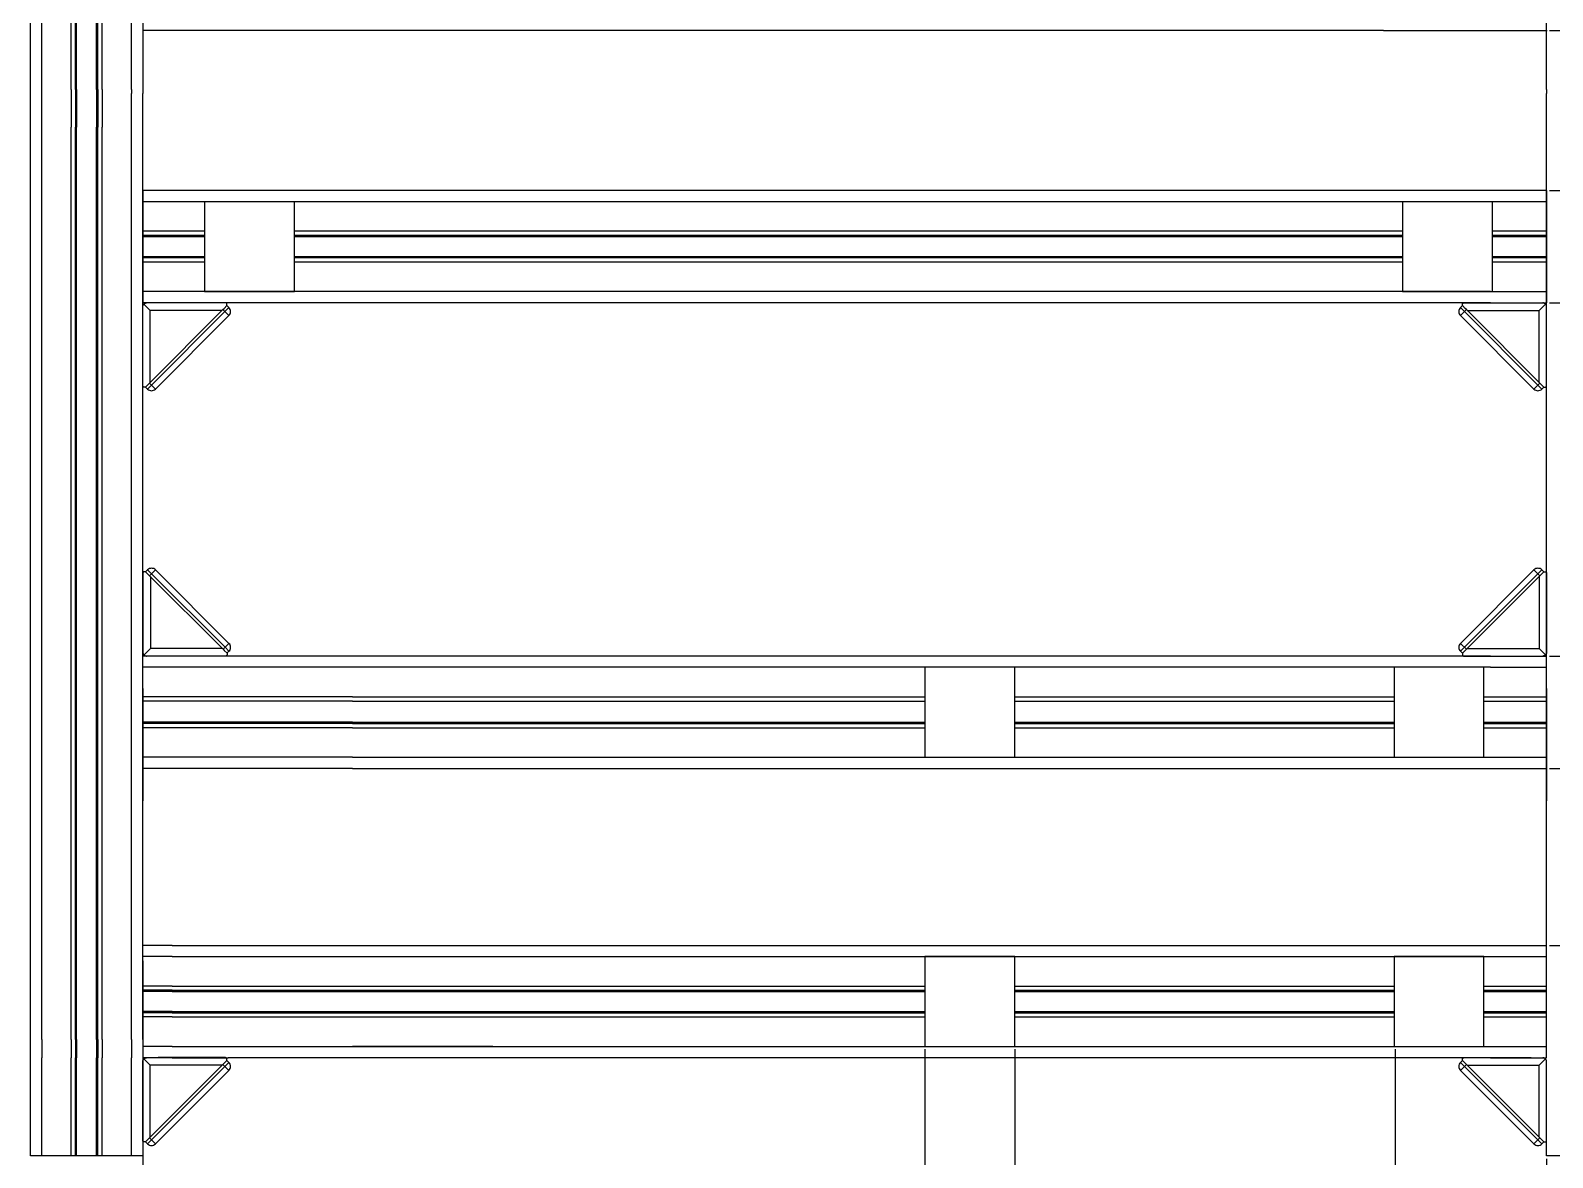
# Model space of a CAD drawing. Header units: millimetres. Extents: x -3183 to 3067, y 1033 to 2218.
# Drawn here: x 940 to 1482, y 1464 to 1865 of the extents above; entities that cross this region are included whole.
import ezdxf

# ---------------------------------------------------------------- set-up
doc = ezdxf.new("R2010")
doc.units = ezdxf.units.MM
doc.linetypes.add('phl_thick', pattern=[0])
doc.layers.add('AM_5', color=3, linetype='Continuous', lineweight=25)
doc.layers.add('Kontury', color=7, linetype='Continuous', lineweight=35)
doc.layers.add('projection', color=7, linetype='Continuous')
doc.styles.get("Standard").update_dxf_attribs({"font": 'arial.ttf'})
doc.dimstyles.new('AM_ISO$0', dxfattribs={"dimtxt": 3.5, "dimasz": 3.5, "dimexe": 1, "dimexo": 1, "dimgap": 1.5, "dimtad": 1, "dimdsep": 46, "dimtxsty": 'Standard', "dimcen": 0, "dimclrd": 256, "dimclre": 256, "dimclrt": 2, "dimadec": 0, "dimazin": 2, "dimtp": 0.1, "dimtm": 0.1, "dimtfac": 0.71, "dimtdec": 3, "dimtmove": 0, "dimatfit": 3, "dimfxl": 1, "dimlwd": -1, "dimlwe": -1, "dimarcsym": 1})

# ---------------------------------------------------------------- blocks, each defined once
blk = doc.blocks.new('*D164')
at = {"layer": 'AM_5', "linetype": 'ByBlock', "transparency": 16777216}
for p, q in [((1480.23, 1463.52), (1480.23, 1451.52)), ((1520.23, 1463.52), (1520.23, 1451.52)), ((1516.73, 1452.52), (1483.73, 1452.52))]:
    blk.add_line(p, q, dxfattribs=at)
at = {"layer": 'AM_5', "transparency": 16777216}
for points in [[(1483.73, 1453.1), (1483.73, 1451.93), (1480.23, 1452.52)], [(1516.73, 1453.1), (1516.73, 1451.93), (1520.23, 1452.52)]]:
    blk.add_solid(points, dxfattribs=at)
at = {"layer": 'Defpoints', "color": 0, "transparency": 16777216}
for p in [(1480.23, 1464.52), (1520.23, 1464.52), (1480.23, 1452.52)]:
    blk.add_point(p, dxfattribs=at)
at = {"layer": 'AM_5', "color": 2, "transparency": 16777216, "insert": (1500.23, 1455.8), "char_height": 3.5, "attachment_point": 5}
blk.add_mtext('40', dxfattribs=at)
blk = doc.blocks.new('*D165')
at = {"layer": 'AM_5', "linetype": 'ByBlock', "transparency": 16777216}
for p, q in [((1481.23, 1865.28), (1543.02, 1865.28)), ((1542.02, 1861.78), (1542.02, 1811.78)), ((1481.23, 1808.28), (1543.02, 1808.28))]:
    blk.add_line(p, q, dxfattribs=at)
at = {"layer": 'AM_5', "transparency": 16777216}
for points in [[(1541.43, 1861.78), (1542.6, 1861.78), (1542.02, 1865.28)], [(1541.43, 1811.78), (1542.6, 1811.78), (1542.02, 1808.28)]]:
    blk.add_solid(points, dxfattribs=at)
at = {"layer": 'Defpoints', "color": 0, "transparency": 16777216}
for p in [(1480.23, 1865.28), (1480.23, 1808.28), (1542.02, 1808.28)]:
    blk.add_point(p, dxfattribs=at)
at = {"layer": 'AM_5', "color": 2, "transparency": 16777216, "insert": (1538.74, 1836.78), "char_height": 3.5, "attachment_point": 5, "rotation": 90}
blk.add_mtext('57', dxfattribs=at)
blk = doc.blocks.new('*D166')
at = {"layer": 'AM_5', "linetype": 'ByBlock', "transparency": 16777216}
for p, q in [((1481.23, 1768.28), (1548.98, 1768.28)), ((1547.98, 1764.78), (1547.98, 1646.02)), ((1481.23, 1642.52), (1548.98, 1642.52))]:
    blk.add_line(p, q, dxfattribs=at)
at = {"layer": 'AM_5', "transparency": 16777216}
for points in [[(1547.4, 1764.78), (1548.57, 1764.78), (1547.98, 1768.28)], [(1547.4, 1646.02), (1548.57, 1646.02), (1547.98, 1642.52)]]:
    blk.add_solid(points, dxfattribs=at)
at = {"layer": 'Defpoints', "color": 0, "transparency": 16777216}
for p in [(1480.23, 1768.28), (1480.23, 1642.52), (1547.98, 1642.52)]:
    blk.add_point(p, dxfattribs=at)
at = {"layer": 'AM_5', "color": 2, "transparency": 16777216, "insert": (1544.7, 1705.4), "char_height": 3.5, "attachment_point": 5, "rotation": 90}
blk.add_mtext('125.5', dxfattribs=at)
blk = doc.blocks.new('*D167')
at = {"layer": 'AM_5', "linetype": 'ByBlock', "transparency": 16777216}
for p, q in [((1481.23, 1602.52), (1547.6, 1602.52)), ((1546.6, 1599.02), (1546.6, 1543.02)), ((1481.23, 1539.52), (1547.6, 1539.52))]:
    blk.add_line(p, q, dxfattribs=at)
at = {"layer": 'AM_5', "transparency": 16777216}
for points in [[(1546.02, 1599.02), (1547.19, 1599.02), (1546.6, 1602.52)], [(1546.02, 1543.02), (1547.19, 1543.02), (1546.6, 1539.52)]]:
    blk.add_solid(points, dxfattribs=at)
at = {"layer": 'Defpoints', "color": 0, "transparency": 16777216}
for p in [(1480.23, 1602.52), (1480.23, 1539.52), (1546.6, 1539.52)]:
    blk.add_point(p, dxfattribs=at)
at = {"layer": 'AM_5', "color": 2, "transparency": 16777216, "insert": (1543.32, 1571.02), "char_height": 3.5, "attachment_point": 5, "rotation": 90}
blk.add_mtext('63', dxfattribs=at)
blk = doc.blocks.new('*D178')
at = {"layer": 'AM_5', "linetype": 'ByBlock', "transparency": 16777216}
for p, q in [((1290.8, 1502.52), (1290.8, 1452.14)), ((1426.31, 1502.52), (1426.31, 1452.14)), ((1422.81, 1453.14), (1294.3, 1453.14))]:
    blk.add_line(p, q, dxfattribs=at)
at = {"layer": 'AM_5', "transparency": 16777216}
for points in [[(1294.3, 1453.73), (1294.3, 1452.56), (1290.8, 1453.14)], [(1422.81, 1453.73), (1422.81, 1452.56), (1426.31, 1453.14)]]:
    blk.add_solid(points, dxfattribs=at)
at = {"layer": 'Defpoints', "color": 0, "transparency": 16777216}
for p in [(1290.8, 1503.52), (1426.31, 1503.52), (1290.8, 1453.14)]:
    blk.add_point(p, dxfattribs=at)
at = {"layer": 'AM_5', "color": 2, "transparency": 16777216, "insert": (1358.55, 1456.43), "char_height": 3.5, "attachment_point": 5}
blk.add_mtext('135.5', dxfattribs=at)
blk = doc.blocks.new('*D179')
at = {"layer": 'AM_5', "linetype": 'ByBlock', "transparency": 16777216}
for p, q in [((980.23, 1502.52), (980.23, 1453.73)), ((1258.8, 1502.52), (1258.8, 1453.73)), ((1255.3, 1454.73), (983.73, 1454.73))]:
    blk.add_line(p, q, dxfattribs=at)
at = {"layer": 'AM_5', "transparency": 16777216}
for points in [[(983.73, 1455.32), (983.73, 1454.15), (980.23, 1454.73)], [(1255.3, 1455.32), (1255.3, 1454.15), (1258.8, 1454.73)]]:
    blk.add_solid(points, dxfattribs=at)
at = {"layer": 'Defpoints', "color": 0, "transparency": 16777216}
for p in [(980.23, 1503.52), (1258.8, 1503.52), (980.23, 1454.73)]:
    blk.add_point(p, dxfattribs=at)
at = {"layer": 'AM_5', "color": 2, "transparency": 16777216, "insert": (1108.87, 1458.02), "char_height": 3.5, "attachment_point": 5}
blk.add_mtext('278.5', dxfattribs=at)

msp = doc.modelspace()

# ---------------------------------------------------------------- linework, layer by layer
for p, q in [((980.2269, 1905.27977), (980.2269, 1842.79216)), ((1422.06421, 1865.27977), (980.2269, 1865.27977)), ((1422.06421, 1865.27977), (1480.4451, 1865.27977)), ((954.7269, 1844.29216), (954.7269, 1842.79216)), ((956.2269, 1844.29216), (956.2269, 1842.79216)), ((956.66929, 1844.29216), (956.66929, 1842.79216)), ((963.78452, 1844.29216), (963.78452, 1842.79216)), ((964.2269, 1844.29216), (964.2269, 1842.79216)), ((965.7269, 1844.29216), (965.7269, 1842.79216)), ((976.2269, 1844.29216), (976.2269, 1842.79216)), ((1480.2269, 1844.29216), (1480.2269, 1842.79216)), ((954.7269, 1842.79216), (954.7269, 1830.79216)), ((956.2269, 1842.79216), (956.2269, 1830.79216)), ((956.66929, 1842.79216), (956.66929, 1830.79216)), ((963.78452, 1842.79216), (963.78452, 1830.79216)), ((964.2269, 1842.79216), (964.2269, 1830.79216)), ((965.7269, 1842.79216), (965.7269, 1830.79216)), ((976.2269, 1830.79216), (976.2269, 1842.79216)), ((980.2269, 1830.79216), (980.2269, 1842.79216)), ((1480.2269, 1830.79216), (1480.2269, 1842.79216)), ((954.7269, 1829.29216), (954.7269, 1830.79216)), ((956.2269, 1829.29216), (956.2269, 1830.79216)), ((956.66929, 1829.29216), (956.66929, 1830.79216)), ((963.78452, 1829.29216), (963.78452, 1830.79216)), ((964.2269, 1829.29216), (964.2269, 1830.79216)), ((965.7269, 1829.29216), (965.7269, 1830.79216)), ((976.2269, 1829.29216), (976.2269, 1830.79216)), ((980.2269, 1829.29216), (980.2269, 1830.79216)), ((1480.2269, 1829.29216), (1480.2269, 1830.79216)), ((1422.06421, 1808.27977), (980.2269, 1808.27977)), ((1480.2269, 1808.27977), (1422.06421, 1808.27977)), ((1422.06421, 1804.27977), (980.2269, 1804.27977)), ((1002.2269, 1804.27977), (1002.2269, 1772.27977)), ((1034.2269, 1804.27977), (1002.2269, 1804.27977)), ((1034.2269, 1772.27977), (1034.2269, 1804.27977)), ((1480.2269, 1804.27977), (1422.06421, 1804.27977)), ((1428.8869, 1804.27977), (1428.8869, 1772.27977)), ((1460.8869, 1804.27977), (1428.8869, 1804.27977)), ((1460.8869, 1772.27977), (1460.8869, 1804.27977)), ((1002.2269, 1793.77977), (980.2269, 1793.77977)), ((1002.2269, 1792.27977), (980.2269, 1792.27977)), ((1002.2269, 1791.83738), (980.2269, 1791.83738)), ((1422.06421, 1793.77977), (1034.2269, 1793.77977)), ((1422.06421, 1792.27977), (1034.2269, 1792.27977)), ((1422.06421, 1791.83738), (1034.2269, 1791.83738)), ((1428.8869, 1793.77977), (1422.06421, 1793.77977)), ((1428.8869, 1792.27977), (1422.06421, 1792.27977)), ((1428.8869, 1791.83738), (1422.06421, 1791.83738)), ((1480.2269, 1793.77977), (1460.8869, 1793.77977)), ((1480.2269, 1792.27977), (1460.8869, 1792.27977)), ((1480.2269, 1791.83738), (1460.8869, 1791.83738)), ((1002.2269, 1784.72216), (980.2269, 1784.72216)), ((1002.2269, 1784.27977), (980.2269, 1784.27977)), ((1422.06421, 1784.72216), (1034.2269, 1784.72216)), ((1422.06421, 1784.27977), (1034.2269, 1784.27977)), ((1428.8869, 1784.72216), (1422.06421, 1784.72216)), ((1428.8869, 1784.27977), (1422.06421, 1784.27977)), ((1480.2269, 1784.72216), (1460.8869, 1784.72216)), ((1480.2269, 1784.27977), (1460.8869, 1784.27977)), ((1002.2269, 1782.77977), (980.2269, 1782.77977)), ((1422.06421, 1782.77977), (1034.2269, 1782.77977)), ((1428.8869, 1782.77977), (1422.06421, 1782.77977)), ((1480.2269, 1782.77977), (1460.8869, 1782.77977)), ((1460.2269, 1772.27977), (980.2269, 1772.27977)), ((1329.7269, 1768.27977), (980.2269, 1768.27977)), ((1002.2269, 1772.27977), (1034.2269, 1772.27977)), ((1370.7269, 1768.27977), (1329.7269, 1768.27977)), ((1460.2269, 1768.27977), (1370.7269, 1768.27977)), ((1428.8869, 1772.27977), (1460.8869, 1772.27977)), ((1335.7269, 1642.51544), (980.2269, 1642.51544)), ((1335.7269, 1638.51544), (980.2269, 1638.51544)), ((1104.89168, 1638.51544), (1054.89168, 1638.51544)), ((1258.7969, 1638.51544), (1258.7969, 1606.51544)), ((1290.7969, 1638.51544), (1258.7969, 1638.51544)), ((1290.7969, 1606.51544), (1290.7969, 1638.51544)), ((1364.7269, 1642.51544), (1335.7269, 1642.51544)), ((1364.7269, 1638.51544), (1335.7269, 1638.51544)), ((1460.2269, 1642.51544), (1364.7269, 1642.51544)), ((1460.2269, 1638.51544), (1364.7269, 1638.51544)), ((1425.9169, 1638.51544), (1425.9169, 1606.51544)), ((1457.9169, 1638.51544), (1425.9169, 1638.51544)), ((1457.9169, 1606.51544), (1457.9169, 1638.51544)), ((1054.89168, 1628.01544), (980.2269, 1628.01544)), ((1054.89168, 1626.51544), (980.2269, 1626.51544)), ((1054.89168, 1628.01544), (1258.7969, 1628.01544)), ((1054.89168, 1626.51544), (1258.7969, 1626.51544)), ((1290.7969, 1628.01544), (1425.9169, 1628.01544)), ((1290.7969, 1626.51544), (1425.9169, 1626.51544)), ((1457.9169, 1628.01544), (1480.2269, 1628.01544)), ((1457.9169, 1626.51544), (1480.2269, 1626.51544)), ((1054.89168, 1618.95783), (980.2269, 1618.95783)), ((1054.89168, 1618.51544), (980.2269, 1618.51544)), ((1054.89168, 1617.01544), (980.2269, 1617.01544)), ((1054.89168, 1618.95783), (1258.7969, 1618.95783)), ((1054.89168, 1618.51544), (1258.7969, 1618.51544)), ((1054.89168, 1617.01544), (1258.7969, 1617.01544)), ((1290.7969, 1618.95783), (1425.9169, 1618.95783)), ((1290.7969, 1618.51544), (1425.9169, 1618.51544)), ((1290.7969, 1617.01544), (1425.9169, 1617.01544)), ((1457.9169, 1618.95783), (1480.2269, 1618.95783)), ((1457.9169, 1618.51544), (1480.2269, 1618.51544)), ((1457.9169, 1617.01544), (1480.2269, 1617.01544)), ((1054.89168, 1606.51544), (980.2269, 1606.51544)), ((1054.89168, 1606.51544), (1480.2269, 1606.51544)), ((1258.7969, 1606.51544), (1290.7969, 1606.51544)), ((1425.9169, 1606.51544), (1457.9169, 1606.51544)), ((1054.89168, 1602.51544), (980.2269, 1602.51544)), ((1054.89168, 1602.51544), (1480.2269, 1602.51544)), ((990.63475, 1539.51544), (980.2269, 1539.51544)), ((990.63475, 1535.51544), (980.2269, 1535.51544)), ((1010.63475, 1539.51544), (1054.89168, 1539.51544)), ((1010.63475, 1535.51544), (1054.89168, 1535.51544)), ((1054.89168, 1539.51544), (1473.97785, 1539.51544)), ((1054.89168, 1535.51544), (1480.2269, 1535.51544)), ((1258.7969, 1535.51544), (1258.7969, 1503.51544)), ((1290.7969, 1535.51544), (1258.7969, 1535.51544)), ((1290.7969, 1503.51544), (1290.7969, 1535.51544)), ((1425.9169, 1535.51544), (1425.9169, 1503.51544)), ((1457.9169, 1535.51544), (1425.9169, 1535.51544)), ((1457.9169, 1503.51544), (1457.9169, 1535.51544)), ((1473.97785, 1539.51544), (1480.2269, 1539.51544)), ((990.63475, 1525.01544), (980.2269, 1525.01544)), ((990.63475, 1523.51544), (980.2269, 1523.51544)), ((1010.63475, 1525.01544), (1054.89168, 1525.01544)), ((1010.63475, 1523.51544), (1054.89168, 1523.51544)), ((1054.89168, 1525.01544), (1258.7969, 1525.01544)), ((1054.89168, 1523.51544), (1258.7969, 1523.51544)), ((1290.7969, 1525.01544), (1425.9169, 1525.01544)), ((1290.7969, 1523.51544), (1425.9169, 1523.51544)), ((1457.9169, 1525.01544), (1480.2269, 1525.01544)), ((1457.9169, 1523.51544), (1480.2269, 1523.51544)), ((990.63475, 1523.07305), (980.2269, 1523.07305)), ((1010.63475, 1523.07305), (1054.89168, 1523.07305)), ((1054.89168, 1523.07305), (1258.7969, 1523.07305)), ((1290.7969, 1523.07305), (1425.9169, 1523.07305)), ((1457.9169, 1523.07305), (1480.2269, 1523.07305)), ((990.63475, 1515.95783), (980.2269, 1515.95783)), ((990.63475, 1515.51544), (980.2269, 1515.51544)), ((990.63475, 1514.01544), (980.2269, 1514.01544)), ((1010.63475, 1515.95783), (1054.89168, 1515.95783)), ((1010.63475, 1515.51544), (1054.89168, 1515.51544)), ((1010.63475, 1514.01544), (1054.89168, 1514.01544)), ((1054.89168, 1515.95783), (1258.7969, 1515.95783)), ((1054.89168, 1515.51544), (1258.7969, 1515.51544)), ((1054.89168, 1514.01544), (1258.7969, 1514.01544)), ((1290.7969, 1515.95783), (1425.9169, 1515.95783)), ((1290.7969, 1515.51544), (1425.9169, 1515.51544)), ((1290.7969, 1514.01544), (1425.9169, 1514.01544)), ((1457.9169, 1515.95783), (1480.2269, 1515.95783)), ((1457.9169, 1515.51544), (1480.2269, 1515.51544)), ((1457.9169, 1514.01544), (1480.2269, 1514.01544)), ((940.2269, 1499.51544), (940.2269, 1506.01544)), ((944.2269, 1506.01544), (944.2269, 1499.51544)), ((954.7269, 1506.01544), (954.7269, 1499.51544)), ((956.2269, 1506.01544), (956.2269, 1499.51544)), ((956.66929, 1506.01544), (956.66929, 1499.51544)), ((963.78452, 1506.01544), (963.78452, 1499.51544)), ((964.2269, 1506.01544), (964.2269, 1499.51544)), ((965.7269, 1506.01544), (965.7269, 1499.51544)), ((976.2269, 1506.01544), (976.2269, 1499.51544)), ((990.63475, 1503.51544), (980.17833, 1503.51544)), ((980.2269, 1506.01544), (980.2269, 1499.51544)), ((1010.63475, 1503.51544), (1210.55643, 1503.51544)), ((1104.89168, 1503.51544), (1054.89168, 1503.51544)), ((1210.55643, 1503.51544), (1321.33888, 1503.51544)), ((1258.7969, 1503.51544), (1290.7969, 1503.51544)), ((1321.33888, 1503.51544), (1392.39192, 1503.51544)), ((1392.39192, 1503.51544), (1460.2269, 1503.51544)), ((1425.9169, 1503.51544), (1457.9169, 1503.51544)), ((1480.2269, 1499.51544), (1480.2269, 1506.01544)), ((940.20707, 1469.85549), (940.2269, 1499.51544)), ((944.2269, 1464.51544), (944.2269, 1499.51544)), ((954.7269, 1464.51544), (954.7269, 1499.51544)), ((956.2269, 1464.51544), (956.2269, 1499.51544)), ((956.66929, 1464.51544), (956.66929, 1499.51544)), ((963.78452, 1464.51544), (963.78452, 1499.51544)), ((964.2269, 1464.51544), (964.2269, 1499.51544)), ((965.7269, 1464.51544), (965.7269, 1499.51544)), ((976.2269, 1464.51544), (976.2269, 1499.51544)), ((990.63475, 1499.51544), (980.2269, 1499.51544)), ((980.2269, 1499.51544), (980.2269, 1464.51544)), ((1073.50125, 1499.51544), (1010.63475, 1499.51544)), ((1210.55643, 1499.51544), (1073.50125, 1499.51544)), ((1321.33888, 1499.51544), (1210.55643, 1499.51544)), ((1392.39192, 1499.51544), (1321.33888, 1499.51544)), ((1460.2269, 1499.51544), (1392.39192, 1499.51544)), ((940.2269, 1464.51544), (940.20707, 1469.85549)), ((1480.2269, 1464.51544), (1480.20707, 1469.85549)), ((980.2269, 1464.51544), (940.2269, 1464.51544)), ((1520.2269, 1464.51544), (1480.2269, 1464.51544))]:
    msp.add_line(p, q)
at = {"layer": 'Kontury'}
for p, q in [((980.2269, 1808.27977), (980.2269, 1768.27977)), ((1480.2269, 1808.27977), (1480.2269, 1768.27977)), ((980.2269, 1630.99955), (980.2269, 1590.99955)), ((1480.2269, 1630.99955), (1480.2269, 1590.99955)), ((980.2269, 1533.99955), (980.2269, 1506.01544))]:
    msp.add_line(p, q, dxfattribs=at)
at = {"layer": 'projection', "color": 7, "linetype": 'phl_thick'}
for p, q in [((940.2269, 1506.01544), (940.2269, 1905.27977)), ((944.2269, 1506.01544), (944.2269, 1905.27977)), ((954.7269, 1844.29216), (954.7269, 1905.27977)), ((956.2269, 1844.29216), (956.2269, 1905.27977)), ((956.66929, 1844.29216), (956.66929, 1905.27977)), ((963.78452, 1844.29216), (963.78452, 1905.27977)), ((964.2269, 1844.29216), (964.2269, 1905.27977)), ((965.7269, 1844.29216), (965.7269, 1905.27977)), ((976.2269, 1844.29216), (976.2269, 1905.27977)), ((1480.2269, 1844.29216), (1480.2269, 1905.27977)), ((954.7269, 1506.01544), (954.7269, 1829.29216)), ((956.2269, 1506.01544), (956.2269, 1829.29216)), ((956.66929, 1506.01544), (956.66929, 1829.29216)), ((963.78452, 1506.01544), (963.78452, 1829.29216)), ((964.2269, 1506.01544), (964.2269, 1829.29216)), ((965.7269, 1506.01544), (965.7269, 1829.29216)), ((976.2269, 1506.01544), (976.2269, 1829.29216)), ((980.2269, 1506.01544), (980.2269, 1829.29216)), ((1480.2269, 1506.01544), (1480.2269, 1829.29216)), ((980.26391, 1767.24649), (980.29745, 1767.34076)), ((980.29745, 1767.34076), (980.33775, 1767.4335)), ((980.33775, 1767.4335), (980.38486, 1767.52395)), ((980.38486, 1767.52395), (980.43814, 1767.61152)), ((980.43814, 1767.61152), (980.49732, 1767.69554)), ((980.49732, 1767.69554), (980.56202, 1767.77536)), ((980.56202, 1767.77536), (980.63189, 1767.85033)), ((980.63189, 1767.85033), (980.70687, 1767.9202)), ((982.89255, 1765.58967), (980.63189, 1767.85033)), ((980.70687, 1767.9202), (980.78669, 1767.98491)), ((980.78669, 1767.98491), (980.87071, 1768.04408)), ((980.87071, 1768.04408), (980.95827, 1768.09736)), ((980.95827, 1768.09736), (981.04872, 1768.14447)), ((981.04872, 1768.14447), (981.14146, 1768.18477)), ((981.14146, 1768.18477), (981.23574, 1768.21831)), ((981.23574, 1768.21831), (981.33083, 1768.24515)), ((981.33083, 1768.24515), (981.42599, 1768.26549)), ((981.42599, 1768.26549), (981.5205, 1768.27977)), ((985.68265, 1768.27977), (981.5205, 1768.27977)), ((985.68265, 1768.27977), (985.69255, 1768.28967)), ((1009.69255, 1768.28967), (985.69255, 1768.28967)), ((1009.74881, 1768.2865), (1009.69255, 1768.28967)), ((1009.8057, 1768.2767), (1009.74881, 1768.2865)), ((1009.8624, 1768.25994), (1009.8057, 1768.2767)), ((1009.91794, 1768.23599), (1009.8624, 1768.25994)), ((1009.97134, 1768.20474), (1009.91794, 1768.23599)), ((1010.02159, 1768.16615), (1009.97134, 1768.20474)), ((1010.06763, 1768.12031), (1010.02159, 1768.16615)), ((1010.10835, 1768.06736), (1010.06763, 1768.12031)), ((1010.1426, 1768.00752), (1010.10835, 1768.06736)), ((1010.16908, 1767.94107), (1010.1426, 1768.00752)), ((1010.1864, 1767.86834), (1010.16908, 1767.94107)), ((1010.19255, 1767.78967), (1010.1864, 1767.86834)), ((1010.19255, 1767.28967), (1010.19255, 1767.78967)), ((1450.2368, 1767.78967), (1450.24296, 1767.86834)), ((1450.2368, 1767.28967), (1450.2368, 1767.78967)), ((1450.24296, 1767.86834), (1450.26028, 1767.94107)), ((1450.26028, 1767.94107), (1450.28676, 1768.00752)), ((1450.28676, 1768.00752), (1450.321, 1768.06736)), ((1450.321, 1768.06736), (1450.36173, 1768.12031)), ((1450.36173, 1768.12031), (1450.40777, 1768.16615)), ((1450.40777, 1768.16615), (1450.45802, 1768.20474)), ((1450.45802, 1768.20474), (1450.51142, 1768.23599)), ((1450.51142, 1768.23599), (1450.56696, 1768.25994)), ((1450.56696, 1768.25994), (1450.62365, 1768.2767)), ((1450.62365, 1768.2767), (1450.68054, 1768.2865)), ((1450.68054, 1768.2865), (1450.7368, 1768.28967)), ((1450.7368, 1768.28967), (1474.7368, 1768.28967)), ((1460.2269, 1772.27977), (1480.2269, 1772.27977)), ((1460.2269, 1768.27977), (1480.2269, 1768.27977)), ((1474.7467, 1768.27977), (1474.7368, 1768.28967)), ((1474.7467, 1768.27977), (1478.90885, 1768.27977)), ((1477.5368, 1765.58967), (1479.79746, 1767.85033)), ((1479.00336, 1768.26549), (1478.90885, 1768.27977)), ((1479.09853, 1768.24515), (1479.00336, 1768.26549)), ((1479.19362, 1768.21831), (1479.09853, 1768.24515)), ((1479.28789, 1768.18477), (1479.19362, 1768.21831)), ((1479.38064, 1768.14447), (1479.28789, 1768.18477)), ((1479.47108, 1768.09736), (1479.38064, 1768.14447)), ((1479.55865, 1768.04408), (1479.47108, 1768.09736)), ((1479.64267, 1767.98491), (1479.55865, 1768.04408)), ((1479.72249, 1767.9202), (1479.64267, 1767.98491)), ((1479.79746, 1767.85033), (1479.72249, 1767.9202)), ((1479.86733, 1767.77536), (1479.79746, 1767.85033)), ((1479.93204, 1767.69554), (1479.86733, 1767.77536)), ((1479.99121, 1767.61152), (1479.93204, 1767.69554)), ((1480.04449, 1767.52395), (1479.99121, 1767.61152)), ((1480.0916, 1767.4335), (1480.04449, 1767.52395)), ((1480.1319, 1767.34076), (1480.0916, 1767.4335)), ((1480.16544, 1767.24649), (1480.1319, 1767.34076)), ((980.19268, 1762.7898), (980.19255, 1762.78992)), ((980.19255, 1738.78967), (980.19255, 1762.78992)), ((980.19268, 1762.7898), (980.20245, 1762.79957)), ((980.20245, 1766.96172), (980.21673, 1767.05623)), ((980.20245, 1762.79957), (980.20245, 1766.96172)), ((980.21673, 1767.05623), (980.23708, 1767.1514)), ((980.23708, 1767.1514), (980.26391, 1767.24649)), ((982.17153, 1739.26865), (1008.77403, 1765.87115)), ((1008.49255, 1765.58967), (982.89255, 1765.58967)), ((982.89255, 1739.98967), (982.89255, 1765.58967)), ((983.31818, 1739.00109), (1009.48113, 1765.16404)), ((984.7324, 1737.58688), (1010.89535, 1763.74983)), ((1008.77403, 1765.87115), (1009.21357, 1766.31069)), ((1010.89535, 1763.74983), (1008.77403, 1765.87115)), ((1009.21357, 1766.31069), (1010.19255, 1767.28967)), ((1009.48113, 1765.16404), (1010.89535, 1766.57825)), ((1010.89535, 1766.57825), (1010.18824, 1767.28536)), ((1449.53401, 1766.57825), (1450.24111, 1767.28536)), ((1450.94822, 1765.16404), (1449.53401, 1766.57825)), ((1449.53401, 1763.74983), (1451.65533, 1765.87115)), ((1475.69696, 1737.58688), (1449.53401, 1763.74983)), ((1451.21578, 1766.31069), (1450.2368, 1767.28967)), ((1477.11117, 1739.00109), (1450.94822, 1765.16404)), ((1451.65533, 1765.87115), (1451.21578, 1766.31069)), ((1478.25782, 1739.26865), (1451.65533, 1765.87115)), ((1451.9368, 1765.58967), (1477.5368, 1765.58967)), ((1477.5368, 1739.98967), (1477.5368, 1765.58967)), ((1480.19228, 1767.1514), (1480.16544, 1767.24649)), ((1480.21262, 1767.05623), (1480.19228, 1767.1514)), ((1480.2269, 1766.96172), (1480.21262, 1767.05623)), ((1480.2269, 1762.79957), (1480.2269, 1766.96172)), ((1480.23668, 1762.7898), (1480.2269, 1762.79957)), ((1480.23668, 1762.7898), (1480.2368, 1762.78992)), ((1480.2368, 1738.78967), (1480.2368, 1762.78992)), ((980.19573, 1738.73341), (980.19255, 1738.78967)), ((980.20552, 1738.67652), (980.19573, 1738.73341)), ((980.22228, 1738.61983), (980.20552, 1738.67652)), ((980.24623, 1738.56429), (980.22228, 1738.61983)), ((980.27749, 1738.51088), (980.24623, 1738.56429)), ((980.31607, 1738.46064), (980.27749, 1738.51088)), ((980.36192, 1738.4146), (980.31607, 1738.46064)), ((980.41487, 1738.37387), (980.36192, 1738.4146)), ((980.47471, 1738.33962), (980.41487, 1738.37387)), ((980.54116, 1738.31308), (980.47471, 1738.33962)), ((980.61388, 1738.2959), (980.54116, 1738.31308)), ((980.69255, 1738.28967), (980.61388, 1738.2959)), ((981.19255, 1738.28967), (980.69255, 1738.28967)), ((981.19255, 1738.28967), (982.17153, 1739.26865)), ((981.90397, 1737.58688), (981.19686, 1738.29398)), ((981.90397, 1737.58688), (983.31818, 1739.00109)), ((983.31818, 1739.00109), (982.61108, 1739.7082)), ((984.7324, 1737.58688), (983.31818, 1739.00109)), ((1475.69696, 1737.58688), (1477.11117, 1739.00109)), ((1477.11117, 1739.00109), (1477.81828, 1739.7082)), ((1478.52539, 1737.58688), (1477.11117, 1739.00109)), ((1479.2368, 1738.28967), (1478.25782, 1739.26865)), ((1478.52539, 1737.58688), (1479.23249, 1738.29398)), ((1479.2368, 1738.28967), (1479.7368, 1738.28967)), ((1479.7368, 1738.28967), (1479.81547, 1738.2959)), ((1479.81547, 1738.2959), (1479.8882, 1738.31308)), ((1479.8882, 1738.31308), (1479.95465, 1738.33962)), ((1479.95465, 1738.33962), (1480.01449, 1738.37387)), ((1480.01449, 1738.37387), (1480.06744, 1738.4146)), ((1480.06744, 1738.4146), (1480.11328, 1738.46064)), ((1480.11328, 1738.46064), (1480.15187, 1738.51088)), ((1480.15187, 1738.51088), (1480.18312, 1738.56429)), ((1480.18312, 1738.56429), (1480.20707, 1738.61983)), ((1480.20707, 1738.61983), (1480.22383, 1738.67652)), ((1480.22383, 1738.67652), (1480.23363, 1738.73341)), ((1480.23363, 1738.73341), (1480.2368, 1738.78967)), ((980.22018, 1672.0618), (980.217, 1672.00554)), ((980.217, 1672.00554), (980.217, 1648.00529)), ((980.22998, 1672.11869), (980.22018, 1672.0618)), ((980.24673, 1672.17538), (980.22998, 1672.11869)), ((980.27068, 1672.23092), (980.24673, 1672.17538)), ((980.30194, 1672.28433), (980.27068, 1672.23092)), ((980.34053, 1672.33457), (980.30194, 1672.28433)), ((980.38637, 1672.38061), (980.34053, 1672.33457)), ((980.43932, 1672.42134), (980.38637, 1672.38061)), ((980.49916, 1672.45559), (980.43932, 1672.42134)), ((980.56561, 1672.48213), (980.49916, 1672.45559)), ((980.63834, 1672.49931), (980.56561, 1672.48213)), ((980.717, 1672.50554), (980.63834, 1672.49931)), ((981.217, 1672.50554), (980.717, 1672.50554)), ((981.217, 1672.50554), (982.19598, 1671.52656)), ((981.92842, 1673.20833), (981.22131, 1672.50123)), ((981.92842, 1673.20833), (983.34263, 1671.79412)), ((982.19598, 1671.52656), (1008.79848, 1644.92406)), ((983.34263, 1671.79412), (982.63553, 1671.08701)), ((982.917, 1670.80554), (982.917, 1645.20554)), ((984.75685, 1673.20833), (983.34263, 1671.79412)), ((983.34263, 1671.79412), (1009.50559, 1645.63117)), ((984.75685, 1673.20833), (1010.9198, 1647.04538)), ((1475.69696, 1673.20833), (1449.53401, 1647.04538)), ((1477.11117, 1671.79412), (1450.94822, 1645.63117)), ((1478.25782, 1671.52656), (1451.65533, 1644.92406)), ((1475.69696, 1673.20833), (1477.11117, 1671.79412)), ((1478.52539, 1673.20833), (1477.11117, 1671.79412)), ((1477.11117, 1671.79412), (1477.81828, 1671.08701)), ((1477.5368, 1670.80554), (1477.5368, 1645.20554)), ((1479.2368, 1672.50554), (1478.25782, 1671.52656)), ((1478.52539, 1673.20833), (1479.23249, 1672.50123)), ((1479.2368, 1672.50554), (1479.7368, 1672.50554)), ((1479.7368, 1672.50554), (1479.81547, 1672.49931)), ((1479.81547, 1672.49931), (1479.8882, 1672.48213)), ((1479.8882, 1672.48213), (1479.95465, 1672.45559)), ((1479.95465, 1672.45559), (1480.01449, 1672.42134)), ((1480.01449, 1672.42134), (1480.06744, 1672.38061)), ((1480.06744, 1672.38061), (1480.11328, 1672.33457)), ((1480.11328, 1672.33457), (1480.15187, 1672.28433)), ((1480.15187, 1672.28433), (1480.18312, 1672.23092)), ((1480.18312, 1672.23092), (1480.20707, 1672.17538)), ((1480.20707, 1672.17538), (1480.22383, 1672.11869)), ((1480.22383, 1672.11869), (1480.23363, 1672.0618)), ((1480.23363, 1672.0618), (1480.2368, 1672.00554)), ((1480.2368, 1672.00554), (1480.2368, 1648.00529)), ((980.21713, 1648.00541), (980.217, 1648.00529)), ((980.21713, 1648.00541), (980.2269, 1647.99564)), ((980.2269, 1647.99564), (980.2269, 1643.83349)), ((980.2269, 1643.83349), (980.24118, 1643.73898)), ((980.24118, 1643.73898), (980.26153, 1643.64382)), ((980.26153, 1643.64382), (980.28836, 1643.54873)), ((980.28836, 1643.54873), (980.32191, 1643.45445)), ((980.32191, 1643.45445), (980.3622, 1643.36171)), ((980.3622, 1643.36171), (980.40931, 1643.27126)), ((980.40931, 1643.27126), (980.46259, 1643.18369)), ((980.46259, 1643.18369), (980.52177, 1643.09967)), ((980.52177, 1643.09967), (980.58647, 1643.01985)), ((980.58647, 1643.01985), (980.65634, 1642.94488)), ((982.917, 1645.20554), (980.65634, 1642.94488)), ((980.65634, 1642.94488), (980.73132, 1642.87501)), ((980.73132, 1642.87501), (980.81114, 1642.8103)), ((980.81114, 1642.8103), (980.89516, 1642.75113)), ((980.89516, 1642.75113), (980.98273, 1642.69785)), ((980.98273, 1642.69785), (981.07317, 1642.65074)), ((981.07317, 1642.65074), (981.16591, 1642.61044)), ((1008.517, 1645.20554), (982.917, 1645.20554)), ((1010.9198, 1647.04538), (1008.79848, 1644.92406)), ((1008.79848, 1644.92406), (1009.23802, 1644.48452)), ((1009.23802, 1644.48452), (1010.217, 1643.50554)), ((1009.50559, 1645.63117), (1010.9198, 1644.21696)), ((1010.09208, 1642.6749), (1010.04604, 1642.62906)), ((1010.13281, 1642.72785), (1010.09208, 1642.6749)), ((1010.16705, 1642.7877), (1010.13281, 1642.72785)), ((1010.19353, 1642.85414), (1010.16705, 1642.7877)), ((1010.21085, 1642.92687), (1010.19353, 1642.85414)), ((1010.217, 1643.00554), (1010.21085, 1642.92687)), ((1010.9198, 1644.21696), (1010.21269, 1643.50985)), ((1010.217, 1643.50554), (1010.217, 1643.00554)), ((1449.53401, 1647.04538), (1451.65533, 1644.92406)), ((1450.94822, 1645.63117), (1449.53401, 1644.21696)), ((1449.53401, 1644.21696), (1450.24111, 1643.50985)), ((1451.21578, 1644.48452), (1450.2368, 1643.50554)), ((1450.2368, 1643.50554), (1450.2368, 1643.00554)), ((1450.2368, 1643.00554), (1450.24296, 1642.92687)), ((1450.24296, 1642.92687), (1450.26028, 1642.85414)), ((1450.26028, 1642.85414), (1450.28676, 1642.7877)), ((1450.28676, 1642.7877), (1450.321, 1642.72785)), ((1450.321, 1642.72785), (1450.36173, 1642.6749)), ((1450.36173, 1642.6749), (1450.40777, 1642.62906)), ((1451.65533, 1644.92406), (1451.21578, 1644.48452)), ((1451.9368, 1645.20554), (1477.5368, 1645.20554)), ((1477.5368, 1645.20554), (1479.79746, 1642.94488)), ((1479.38064, 1642.65074), (1479.28789, 1642.61044)), ((1479.47108, 1642.69785), (1479.38064, 1642.65074)), ((1479.55865, 1642.75113), (1479.47108, 1642.69785)), ((1479.64267, 1642.8103), (1479.55865, 1642.75113)), ((1479.72249, 1642.87501), (1479.64267, 1642.8103)), ((1479.79746, 1642.94488), (1479.72249, 1642.87501)), ((1479.86733, 1643.01985), (1479.79746, 1642.94488)), ((1479.93204, 1643.09967), (1479.86733, 1643.01985)), ((1479.99121, 1643.18369), (1479.93204, 1643.09967)), ((1480.04449, 1643.27126), (1479.99121, 1643.18369)), ((1480.0916, 1643.36171), (1480.04449, 1643.27126)), ((1480.1319, 1643.45445), (1480.0916, 1643.36171)), ((1480.16544, 1643.54873), (1480.1319, 1643.45445)), ((1480.19228, 1643.64382), (1480.16544, 1643.54873)), ((1480.21262, 1643.73898), (1480.19228, 1643.64382)), ((1480.2269, 1643.83349), (1480.21262, 1643.73898)), ((1480.23668, 1648.00541), (1480.2269, 1647.99564)), ((1480.2269, 1647.99564), (1480.2269, 1643.83349)), ((1480.23668, 1648.00541), (1480.2368, 1648.00529)), ((981.16591, 1642.61044), (981.26019, 1642.5769)), ((981.26019, 1642.5769), (981.35528, 1642.55006)), ((981.35528, 1642.55006), (981.45045, 1642.52972)), ((981.45045, 1642.52972), (981.54495, 1642.51544)), ((985.7071, 1642.51544), (981.54495, 1642.51544)), ((985.7071, 1642.51544), (985.717, 1642.50554)), ((1009.717, 1642.50554), (985.717, 1642.50554)), ((1009.77326, 1642.50871), (1009.717, 1642.50554)), ((1009.83016, 1642.51851), (1009.77326, 1642.50871)), ((1009.88685, 1642.53527), (1009.83016, 1642.51851)), ((1009.94239, 1642.55922), (1009.88685, 1642.53527)), ((1009.99579, 1642.59048), (1009.94239, 1642.55922)), ((1010.04604, 1642.62906), (1009.99579, 1642.59048)), ((1450.40777, 1642.62906), (1450.45802, 1642.59048)), ((1450.45802, 1642.59048), (1450.51142, 1642.55922)), ((1450.51142, 1642.55922), (1450.56696, 1642.53527)), ((1450.56696, 1642.53527), (1450.62365, 1642.51851)), ((1450.62365, 1642.51851), (1450.68054, 1642.50871)), ((1450.68054, 1642.50871), (1450.7368, 1642.50554)), ((1450.7368, 1642.50554), (1474.7368, 1642.50554)), ((1460.2269, 1642.51544), (1480.2269, 1642.51544)), ((1460.2269, 1638.51544), (1480.2269, 1638.51544)), ((1474.7467, 1642.51544), (1474.7368, 1642.50554)), ((1474.7467, 1642.51544), (1478.90885, 1642.51544)), ((1479.00336, 1642.52972), (1478.90885, 1642.51544)), ((1479.09853, 1642.55006), (1479.00336, 1642.52972)), ((1479.19362, 1642.5769), (1479.09853, 1642.55006)), ((1479.28789, 1642.61044), (1479.19362, 1642.5769)), ((990.63475, 1539.51544), (1010.63475, 1539.51544)), ((990.63475, 1535.51544), (1010.63475, 1535.51544)), ((990.63475, 1525.01544), (1010.63475, 1525.01544)), ((990.63475, 1523.51544), (1010.63475, 1523.51544)), ((980.2269, 1517.99955), (980.2269, 1519.49955)), ((980.2269, 1517.55716), (980.2269, 1517.99956)), ((990.63475, 1523.07305), (1010.63475, 1523.07305)), ((990.63475, 1515.95783), (1010.63475, 1515.95783)), ((990.63475, 1515.51544), (1010.63475, 1515.51544)), ((990.63475, 1514.01544), (1010.63475, 1514.01544)), ((980.2269, 1509.99955), (980.2269, 1510.44194)), ((1480.2269, 1509.99955), (1480.2269, 1510.44194)), ((990.63475, 1503.51544), (1010.63475, 1503.51544)), ((1460.2269, 1503.51544), (1480.2269, 1503.51544)), ((980.20245, 1498.19739), (980.21673, 1498.2919)), ((980.20245, 1494.03524), (980.20245, 1498.19739)), ((980.21673, 1498.2919), (980.23708, 1498.38706)), ((980.23708, 1498.38706), (980.26391, 1498.48215)), ((980.26391, 1498.48215), (980.29745, 1498.57643)), ((980.29745, 1498.57643), (980.33775, 1498.66917)), ((980.33775, 1498.66917), (980.38486, 1498.75962)), ((980.38486, 1498.75962), (980.43814, 1498.84719)), ((980.43814, 1498.84719), (980.49732, 1498.9312)), ((980.49732, 1498.9312), (980.56202, 1499.01103)), ((980.56202, 1499.01103), (980.63189, 1499.086)), ((980.63189, 1499.086), (980.70687, 1499.15587)), ((982.89255, 1496.82534), (980.63189, 1499.086)), ((980.70687, 1499.15587), (980.78669, 1499.22058)), ((980.78669, 1499.22058), (980.87071, 1499.27975)), ((980.87071, 1499.27975), (980.95827, 1499.33303)), ((980.95827, 1499.33303), (981.04872, 1499.38014)), ((981.04872, 1499.38014), (981.14146, 1499.42044)), ((981.14146, 1499.42044), (981.23574, 1499.45398)), ((981.23574, 1499.45398), (981.33083, 1499.48082)), ((981.33083, 1499.48082), (981.42599, 1499.50116)), ((981.42599, 1499.50116), (981.5205, 1499.51544)), ((985.68265, 1499.51544), (981.5205, 1499.51544)), ((982.17153, 1470.50432), (1008.77403, 1497.10681)), ((1008.49255, 1496.82534), (982.89255, 1496.82534)), ((982.89255, 1471.22534), (982.89255, 1496.82534)), ((983.31818, 1470.23676), (1009.48113, 1496.39971)), ((985.68265, 1499.51544), (985.69255, 1499.52534)), ((1009.69255, 1499.52534), (985.69255, 1499.52534)), ((990.63475, 1499.51544), (1010.63475, 1499.51544)), ((1008.77403, 1497.10681), (1009.21357, 1497.54636)), ((1010.89535, 1494.98549), (1008.77403, 1497.10681)), ((1009.21357, 1497.54636), (1010.19255, 1498.52534)), ((1009.48113, 1496.39971), (1010.89535, 1497.81392)), ((1009.74881, 1499.52216), (1009.69255, 1499.52534)), ((1009.8057, 1499.51237), (1009.74881, 1499.52216)), ((1009.8624, 1499.49561), (1009.8057, 1499.51237)), ((1009.91794, 1499.47166), (1009.8624, 1499.49561)), ((1009.97134, 1499.4404), (1009.91794, 1499.47166)), ((1010.02159, 1499.40182), (1009.97134, 1499.4404)), ((1010.06763, 1499.35597), (1010.02159, 1499.40182)), ((1010.10835, 1499.30302), (1010.06763, 1499.35597)), ((1010.1426, 1499.24318), (1010.10835, 1499.30302)), ((1010.16908, 1499.17673), (1010.1426, 1499.24318)), ((1010.1864, 1499.104), (1010.16908, 1499.17673)), ((1010.19255, 1499.02534), (1010.1864, 1499.104)), ((1010.89535, 1497.81392), (1010.18824, 1498.52103)), ((1010.19255, 1498.52534), (1010.19255, 1499.02534)), ((1449.53401, 1497.81392), (1450.24111, 1498.52103)), ((1450.94822, 1496.39971), (1449.53401, 1497.81392)), ((1449.53401, 1494.98549), (1451.65533, 1497.10681)), ((1450.2368, 1499.02534), (1450.24296, 1499.104)), ((1450.2368, 1498.52534), (1450.2368, 1499.02534)), ((1451.21578, 1497.54636), (1450.2368, 1498.52534)), ((1450.24296, 1499.104), (1450.26028, 1499.17673)), ((1450.26028, 1499.17673), (1450.28676, 1499.24318)), ((1450.28676, 1499.24318), (1450.321, 1499.30302)), ((1450.321, 1499.30302), (1450.36173, 1499.35597)), ((1450.36173, 1499.35597), (1450.40777, 1499.40182)), ((1450.40777, 1499.40182), (1450.45802, 1499.4404)), ((1450.45802, 1499.4404), (1450.51142, 1499.47166)), ((1450.51142, 1499.47166), (1450.56696, 1499.49561)), ((1450.56696, 1499.49561), (1450.62365, 1499.51237)), ((1450.62365, 1499.51237), (1450.68054, 1499.52216)), ((1450.68054, 1499.52216), (1450.7368, 1499.52534)), ((1450.7368, 1499.52534), (1474.7368, 1499.52534)), ((1477.11117, 1470.23676), (1450.94822, 1496.39971)), ((1451.65533, 1497.10681), (1451.21578, 1497.54636)), ((1478.25782, 1470.50432), (1451.65533, 1497.10681)), ((1451.9368, 1496.82534), (1477.5368, 1496.82534)), ((1460.2269, 1499.51544), (1480.2269, 1499.51544)), ((1474.7467, 1499.51544), (1474.7368, 1499.52534)), ((1474.7467, 1499.51544), (1478.90885, 1499.51544)), ((1477.5368, 1496.82534), (1479.79746, 1499.086)), ((1477.5368, 1471.22534), (1477.5368, 1496.82534)), ((1479.00336, 1499.50116), (1478.90885, 1499.51544)), ((1479.09853, 1499.48082), (1479.00336, 1499.50116)), ((1479.19362, 1499.45398), (1479.09853, 1499.48082)), ((1479.28789, 1499.42044), (1479.19362, 1499.45398)), ((1479.38064, 1499.38014), (1479.28789, 1499.42044)), ((1479.47108, 1499.33303), (1479.38064, 1499.38014)), ((1479.55865, 1499.27975), (1479.47108, 1499.33303)), ((1479.64267, 1499.22058), (1479.55865, 1499.27975)), ((1479.72249, 1499.15587), (1479.64267, 1499.22058)), ((1479.79746, 1499.086), (1479.72249, 1499.15587)), ((1479.86733, 1499.01103), (1479.79746, 1499.086)), ((1479.93204, 1498.9312), (1479.86733, 1499.01103)), ((1479.99121, 1498.84719), (1479.93204, 1498.9312)), ((1480.04449, 1498.75962), (1479.99121, 1498.84719)), ((1480.0916, 1498.66917), (1480.04449, 1498.75962)), ((1480.1319, 1498.57643), (1480.0916, 1498.66917)), ((1480.16544, 1498.48215), (1480.1319, 1498.57643)), ((1480.19228, 1498.38706), (1480.16544, 1498.48215)), ((1480.21262, 1498.2919), (1480.19228, 1498.38706)), ((1480.2269, 1498.19739), (1480.21262, 1498.2919)), ((1480.2269, 1494.03524), (1480.2269, 1498.19739)), ((980.19268, 1494.02546), (980.19255, 1494.02559)), ((980.19255, 1470.02534), (980.19255, 1494.02559)), ((980.19268, 1494.02546), (980.20245, 1494.03524)), ((984.7324, 1468.82254), (1010.89535, 1494.98549)), ((1475.69696, 1468.82254), (1449.53401, 1494.98549)), ((1480.23668, 1494.02546), (1480.2269, 1494.03524)), ((1480.23668, 1494.02546), (1480.2368, 1494.02559)), ((1480.2368, 1470.02534), (1480.2368, 1494.02559)), ((980.19573, 1469.96908), (980.19255, 1470.02534)), ((980.20552, 1469.91219), (980.19573, 1469.96908)), ((980.22228, 1469.85549), (980.20552, 1469.91219)), ((980.24623, 1469.79995), (980.22228, 1469.85549)), ((980.27749, 1469.74655), (980.24623, 1469.79995)), ((980.31607, 1469.6963), (980.27749, 1469.74655)), ((980.36192, 1469.65026), (980.31607, 1469.6963)), ((980.41487, 1469.60954), (980.36192, 1469.65026)), ((980.47471, 1469.57529), (980.41487, 1469.60954)), ((980.54116, 1469.54874), (980.47471, 1469.57529)), ((980.61388, 1469.53157), (980.54116, 1469.54874)), ((980.69255, 1469.52534), (980.61388, 1469.53157)), ((981.19255, 1469.52534), (980.69255, 1469.52534)), ((981.19255, 1469.52534), (982.17153, 1470.50432)), ((981.90397, 1468.82254), (981.19686, 1469.52965)), ((981.90397, 1468.82254), (983.31818, 1470.23676)), ((983.31818, 1470.23676), (982.61108, 1470.94386)), ((984.7324, 1468.82254), (983.31818, 1470.23676)), ((1475.69696, 1468.82254), (1477.11117, 1470.23676)), ((1477.11117, 1470.23676), (1477.81828, 1470.94386)), ((1478.52539, 1468.82254), (1477.11117, 1470.23676)), ((1479.2368, 1469.52534), (1478.25782, 1470.50432)), ((1478.52539, 1468.82254), (1479.23249, 1469.52965)), ((1479.2368, 1469.52534), (1479.7368, 1469.52534)), ((1479.7368, 1469.52534), (1479.81547, 1469.53157)), ((1479.81547, 1469.53157), (1479.8882, 1469.54874)), ((1479.8882, 1469.54874), (1479.95465, 1469.57529)), ((1479.95465, 1469.57529), (1480.01449, 1469.60954)), ((1480.01449, 1469.60954), (1480.06744, 1469.65026)), ((1480.06744, 1469.65026), (1480.11328, 1469.6963)), ((1480.11328, 1469.6963), (1480.15187, 1469.74655)), ((1480.15187, 1469.74655), (1480.18312, 1469.79995)), ((1480.18312, 1469.79995), (1480.20707, 1469.85549)), ((1480.20707, 1469.85549), (1480.22383, 1469.91219)), ((1480.22383, 1469.91219), (1480.23363, 1469.96908)), ((1480.23363, 1469.96908), (1480.2368, 1470.02534))]:
    msp.add_line(p, q, dxfattribs=at)
for centre, start, end in [((1009.48113, 1765.16404), 314.9999825, 45.000015), ((1450.94822, 1765.16404), 134.999985, 225.0000175), ((983.31818, 1739.00109), 224.999985, 315.0000175), ((1477.11117, 1739.00109), 224.9999825, 315.000015), ((983.34263, 1671.79412), 44.9999825, 135.000015), ((1477.11117, 1671.79412), 44.999985, 135.0000175), ((1009.50559, 1645.63117), 314.999985, 45.0000175), ((1450.94822, 1645.63117), 134.9999825, 225.000015), ((1009.48113, 1496.39971), 314.9999825, 45.000015), ((1450.94822, 1496.39971), 134.999985, 225.0000175), ((983.31818, 1470.23676), 224.999985, 315.0000175), ((1477.11117, 1470.23676), 224.9999825, 315.000015)]:
    msp.add_arc(centre, 2, start, end, dxfattribs=at)

# ---------------------------------------------------------------- dimensions: what is measured, and where the dimension line sits
at = {"layer": 'AM_5'}
for base, p1, p2, angle, picture, middle in [((1542.01557, 1808.27977), (1480.2269, 1865.27977), (1480.2269, 1808.27977), 90, '*D165', (1538.73572, 1836.77977)), ((1480.2269, 1452.51544), (1520.2269, 1464.51544), (1480.2269, 1464.51544), 0, '*D164', (1500.2269, 1455.80244))]:
    dim = msp.add_linear_dim(base=base, p1=p1, p2=p2, angle=angle, dimstyle='AM_ISO$0', override={"dimpost": ''}, dxfattribs=at)
    dim.commit()
    dim.dimension.update_dxf_attribs({"geometry": picture, "text_midpoint": middle})
for base, p1, p2, angle, text, picture, middle in [((1547.98402, 1642.51544), (1480.2269, 1768.27977), (1480.2269, 1642.51544), 90, '125.5', '*D166', (1544.69702, 1705.39761)), ((1290.7969, 1453.14206), (1426.30941, 1503.51544), (1290.7969, 1503.51544), 0, '135.5', '*D178', (1358.55316, 1456.43026))]:
    dim = msp.add_linear_dim(base=base, p1=p1, p2=p2, angle=angle, text=text, dimstyle='AM_ISO$0', override={"dimpost": ''}, dxfattribs=at)
    dim.commit()
    dim.dimension.update_dxf_attribs({"geometry": picture, "text_midpoint": middle})
dim = msp.add_linear_dim(base=(1546.60426, 1539.51544), p1=(1480.2269, 1602.51544), p2=(1480.2269, 1539.51544), angle=90, dimstyle='AM_ISO$0', dxfattribs=at)
dim.commit()
dim.dimension.update_dxf_attribs({"geometry": '*D167', "text_midpoint": (1543.31606, 1571.01544)})
dim = msp.add_linear_dim(base=(980.2269, 1454.73183), p1=(1258.7969, 1503.51544), p2=(980.2269, 1503.51544), angle=0, text='278.5', dimstyle='AM_ISO$0', dxfattribs=at)
dim.commit()
dim.dimension.update_dxf_attribs({"geometry": '*D179', "text_midpoint": (1108.86876, 1454.73183), "dimtype": 160})

doc.saveas('drawing.dxf')
